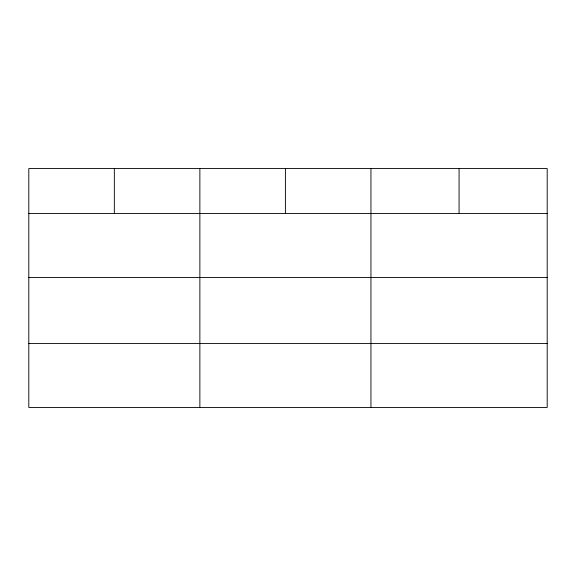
<?xml version="1.0" encoding="UTF-8"?>
<svg xmlns="http://www.w3.org/2000/svg" width="576" height="576" viewBox="0 0 576 576"><rect width="100%" height="100%" fill="white"/><g stroke="black" fill="none" stroke-linecap="round" stroke-linejoin="round"><path stroke-width="0.86" d="M547.2 277.459L547.2 168.552L28.8 168.552L28.8 407.448L547.2 407.448L547.2 277.459L28.8 277.459M28.8 213.437L547.2 213.437M28.8 343.426L547.2 343.426M459.072 168.552L459.072 213.437M370.944 168.552L370.944 407.448M285.408 168.552L285.408 213.437M199.872 168.552L199.872 407.448M114.336 168.552L114.336 213.437"/></g></svg>
